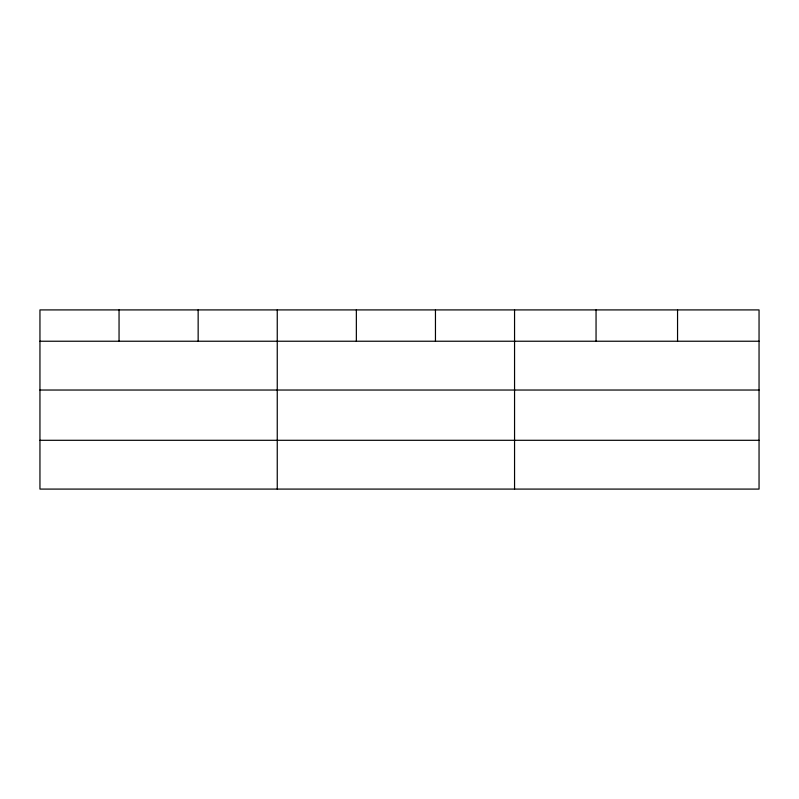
<?xml version="1.0" encoding="UTF-8"?>
<svg xmlns="http://www.w3.org/2000/svg" width="799" height="799" viewBox="0 0 799 799"><rect width="100%" height="100%" fill="white"/><g stroke="black" fill="none" stroke-linecap="round" stroke-linejoin="round"><path stroke-width="1.2" d="M759.05 390.032L759.05 309.912L39.95 309.912L39.95 489.088L759.05 489.088L759.05 390.032L39.95 390.032M39.95 341.233L759.05 341.233M39.95 440.299L759.05 440.299M677.552 309.912L677.552 341.233M596.054 309.912L596.054 341.233M514.556 309.912L514.556 489.088M435.455 309.912L435.455 341.233M356.354 309.912L356.354 341.233M277.253 309.912L277.253 489.088M198.152 309.912L198.152 341.233M119.051 309.912L119.051 341.233"/></g></svg>
